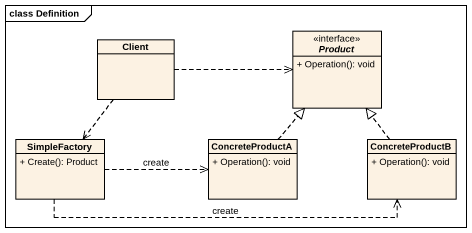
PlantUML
@startuml
mainframe class Definition
hide circle
hide empty members
skinparam classAttributeIconSize 0
class Client
interface Product {
  + Operation(): void
}
class SimpleFactory {
  + Create(): Product
}
class ConcreteProductA {
  + Operation(): void
}
class ConcreteProductB {
  + Operation(): void
}
Client .right.> Product
Client ..> SimpleFactory
SimpleFactory .right.> ConcreteProductA : create
SimpleFactory .right.> ConcreteProductB : create
ConcreteProductA .up.|> Product
ConcreteProductB .up.|> Product
@enduml
